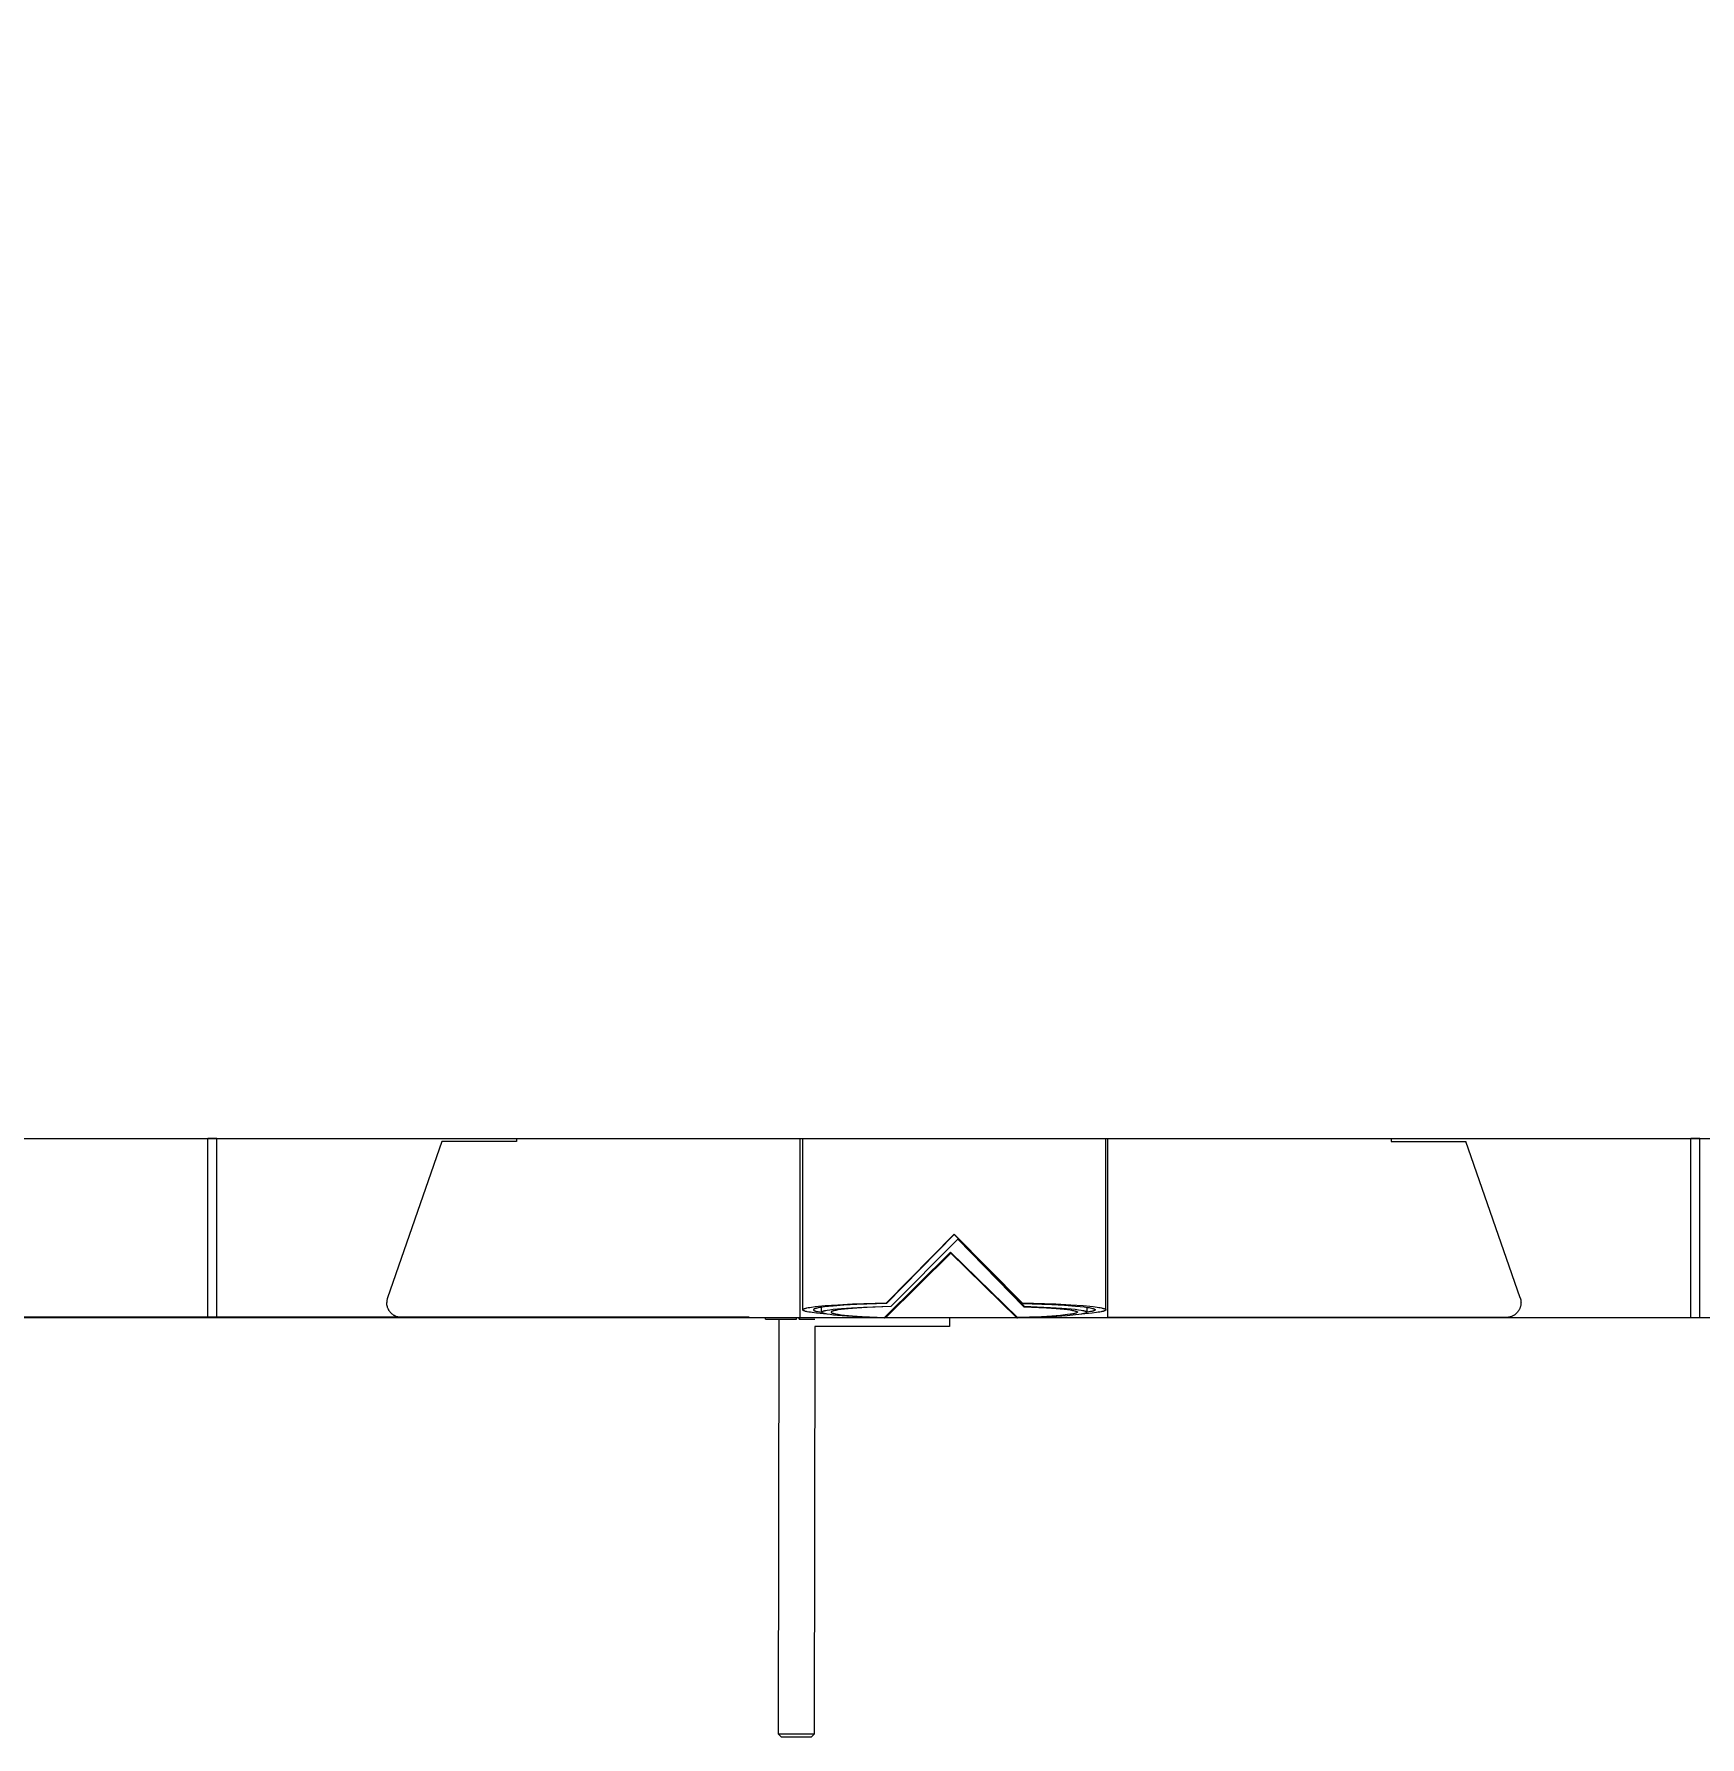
# Model space of a CAD drawing. Header units: millimetres. Extents: x 492 to 7139, y 278 to 5201.
# Drawn here: x 1264 to 1822, y 2225 to 2796 of the extents above; entities that cross this region are included whole.
import ezdxf

# ---------------------------------------------------------------- set-up
doc = ezdxf.new("R2010")
doc.units = ezdxf.units.MM
doc.layers.add('ZANO_R', color=7, linetype='Continuous', lineweight=0)
doc.layers.add('ZANO_W', color=1, linetype='Continuous', lineweight=0)
doc.styles.get("Standard").update_dxf_attribs({"font": 'arial.ttf'})
doc.dimstyles.new('pl i ang', dxfattribs={"dimtxt": 50, "dimasz": 50, "dimexe": 1.25, "dimexo": 0.625, "dimgap": 10, "dimtad": 1, "dimtoh": 1, "dimtxsty": 'Standard', "dimcen": 2.5, "dimclrd": 1, "dimclre": 1, "dimclrt": 1, "dimadec": 0, "dimazin": 0, "dimtfac": 1, "dimtmove": 0, "dimatfit": 3, "dimfxl": 1, "dimarcsym": 1})

# ---------------------------------------------------------------- blocks, each defined once
blk = doc.blocks.new('*D387')
at = {"layer": 'ZANO_W', "color": 1, "lineweight": -2}
for p, q in [((1567.73, 3599.4), (640.14, 3599.4)), ((650.14, 3559.4), (650.14, 2405.63)), ((1503.86, 2365.63), (640.14, 2365.63))]:
    blk.add_line(p, q, dxfattribs=at)
at = {"layer": 'ZANO_W', "color": 1}
for points in [[(656.81, 3559.4), (643.47, 3559.4), (650.14, 3599.4)], [(643.47, 2405.63), (656.81, 2405.63), (650.14, 2365.63)]]:
    blk.add_solid(points, dxfattribs=at)
at = {"layer": 'ZANO_W', "color": 1, "insert": (619.7, 2982.52), "char_height": 40, "attachment_point": 5, "rotation": 90}
blk.add_mtext('1234', dxfattribs=at)
blk = doc.blocks.new('*D388')
at = {"layer": 'ZANO_W', "color": 1, "lineweight": -2}
for p, q in [((1498.7, 5032.17), (538.56, 5032.17)), ((548.56, 4992.17), (548.56, 2405.63)), ((1493.86, 2365.63), (538.56, 2365.63))]:
    blk.add_line(p, q, dxfattribs=at)
at = {"layer": 'ZANO_W', "color": 1}
for points in [[(555.23, 4992.17), (541.9, 4992.17), (548.56, 5032.17)], [(541.9, 2405.63), (555.23, 2405.63), (548.56, 2365.63)]]:
    blk.add_solid(points, dxfattribs=at)
at = {"layer": 'ZANO_W', "color": 1, "insert": (518.14, 3698.9), "char_height": 40, "attachment_point": 5, "rotation": 90}
blk.add_mtext('2667', dxfattribs=at)

msp = doc.modelspace()

# ---------------------------------------------------------------- linework, layer by layer
at = {"layer": 'ZANO_R'}
for p, q in [((932.45, 2425.65), (1572.44, 2425.65)), ((1322.44, 2425.63), (1322.44, 2425.65)), ((1325.44, 2425.63), (1322.44, 2425.63)), ((1322.44, 2365.63), (1322.44, 2425.63)), ((1325.44, 2425.63), (1325.44, 2425.65)), ((1325.44, 2365.63), (1325.44, 2425.63)), ((1425.89, 2425.65), (1425.89, 2424.64)), ((1520.91, 2365.63), (1520.91, 2425.65)), ((1521.77, 2368.25), (1521.77, 2425.65)), ((1572.44, 2425.65), (2212.44, 2425.65)), ((1623.37, 2368.25), (1623.37, 2425.65)), ((1623.98, 2365.63), (1623.98, 2425.65)), ((1719, 2425.65), (1719, 2424.64)), ((1819.44, 2425.63), (1819.44, 2425.65)), ((1822.44, 2425.63), (1819.44, 2425.63)), ((1819.44, 2365.63), (1819.44, 2425.63)), ((1822.44, 2425.65), (1822.44, 2425.63)), ((1822.44, 2365.63), (1822.44, 2425.63)), ((1400.89, 2424.64), (1382.69, 2372.28)), ((1425.89, 2424.64), (1400.89, 2424.64)), ((1719, 2424.64), (1744, 2424.64)), ((1762.2, 2372.28), (1744, 2424.64)), ((1549.83, 2370.6), (1572.57, 2393.59)), ((1572.57, 2393.4), (1549.83, 2370.39)), ((1551.33, 2369.29), (1573.81, 2391.87)), ((1551.44, 2369.49), (1573.91, 2392.03)), ((1572.57, 2393.59), (1595.31, 2370.6)), ((1572.57, 2393.4), (1572.57, 2393.59)), ((1572.57, 2393.4), (1595.31, 2370.39)), ((1573.91, 2392.03), (1573.81, 2391.87)), ((1573.81, 2391.87), (1595.9, 2369.22)), ((1573.91, 2392.03), (1596.01, 2369.42)), ((1571.24, 2387.38), (1549.13, 2365.47)), ((1571.33, 2387.55), (1549.24, 2365.66)), ((1549.83, 2366.06), (1571.36, 2387.26)), ((1571.46, 2387.16), (1549.83, 2365.85)), ((1571.24, 2387.38), (1571.33, 2387.55)), ((1593.7, 2365.4), (1571.24, 2387.38)), ((1593.81, 2365.59), (1571.33, 2387.55)), ((1382.42, 2370.97), (1382.41, 2370.8)), ((1382.41, 2370.8), (1382.41, 2370.63)), ((1382.41, 2370.46), (1382.41, 2370.63)), ((1382.42, 2370.29), (1382.41, 2370.46)), ((1382.44, 2371.14), (1382.42, 2370.97)), ((1382.44, 2370.12), (1382.42, 2370.29)), ((1382.46, 2371.3), (1382.44, 2371.14)), ((1382.46, 2369.95), (1382.44, 2370.12)), ((1382.48, 2371.47), (1382.46, 2371.3)), ((1382.48, 2369.79), (1382.46, 2369.95)), ((1382.51, 2371.63), (1382.48, 2371.47)), ((1382.52, 2369.62), (1382.48, 2369.79)), ((1382.55, 2371.79), (1382.51, 2371.63)), ((1382.55, 2369.45), (1382.52, 2369.62)), ((1382.59, 2371.96), (1382.55, 2371.79)), ((1382.6, 2369.29), (1382.55, 2369.45)), ((1382.64, 2372.12), (1382.59, 2371.96)), ((1382.65, 2369.12), (1382.6, 2369.29)), ((1382.69, 2372.28), (1382.64, 2372.12)), ((1382.7, 2368.96), (1382.65, 2369.12)), ((1382.76, 2368.8), (1382.7, 2368.96)), ((1382.82, 2368.64), (1382.76, 2368.8)), ((1382.9, 2368.49), (1382.82, 2368.64)), ((1382.97, 2368.33), (1382.9, 2368.49)), ((1383.05, 2368.18), (1382.97, 2368.33)), ((1383.14, 2368.04), (1383.05, 2368.18)), ((1383.23, 2367.89), (1383.14, 2368.04)), ((1383.33, 2367.75), (1383.23, 2367.89)), ((1383.43, 2367.61), (1383.33, 2367.75)), ((1521.77, 2368.25), (1521.78, 2368.26)), ((1521.77, 2368.23), (1521.77, 2368.25)), ((1521.77, 2368.22), (1521.77, 2368.23)), ((1521.77, 2368.21), (1521.77, 2368.22)), ((1521.77, 2368.22), (1521.77, 2368.22)), ((1521.77, 2368.2), (1521.77, 2368.21)), ((1521.77, 2368.21), (1521.77, 2368.21)), ((1521.78, 2368.19), (1521.77, 2368.2)), ((1521.77, 2368.2), (1521.77, 2368.2)), ((1521.78, 2368.28), (1521.79, 2368.29)), ((1521.78, 2368.27), (1521.78, 2368.28)), ((1521.78, 2368.26), (1521.78, 2368.27)), ((1521.78, 2368.18), (1521.78, 2368.19)), ((1521.78, 2368.17), (1521.78, 2368.18)), ((1521.78, 2368.18), (1521.78, 2368.18)), ((1521.79, 2368.16), (1521.78, 2368.17)), ((1521.78, 2368.17), (1521.78, 2368.17)), ((1521.79, 2368.3), (1521.8, 2368.31)), ((1521.79, 2368.29), (1521.79, 2368.3)), ((1521.79, 2368.15), (1521.79, 2368.16)), ((1521.79, 2368.16), (1521.79, 2368.16)), ((1521.79, 2368.14), (1521.79, 2368.15)), ((1521.8, 2368.14), (1521.79, 2368.14)), ((1521.8, 2368.31), (1521.81, 2368.32)), ((1521.8, 2368.13), (1521.8, 2368.14)), ((1521.81, 2368.13), (1521.8, 2368.13)), ((1521.81, 2368.33), (1521.82, 2368.34)), ((1521.81, 2368.32), (1521.81, 2368.33)), ((1521.81, 2368.12), (1521.81, 2368.13)), ((1521.82, 2368.11), (1521.81, 2368.12)), ((1521.81, 2368.12), (1521.81, 2368.12)), ((1521.82, 2368.34), (1521.83, 2368.36)), ((1521.82, 2368.1), (1521.82, 2368.11)), ((1521.83, 2368.1), (1521.82, 2368.1)), ((1521.83, 2368.36), (1521.84, 2368.37)), ((1521.83, 2368.09), (1521.83, 2368.1)), ((1521.84, 2368.09), (1521.83, 2368.09)), ((1521.84, 2368.37), (1521.86, 2368.38)), ((1521.85, 2368.08), (1521.84, 2368.09)), ((1521.85, 2368.07), (1521.85, 2368.08)), ((1521.86, 2368.07), (1521.85, 2368.07)), ((1521.86, 2368.38), (1521.87, 2368.39)), ((1521.86, 2368.06), (1521.86, 2368.07)), ((1521.88, 2368.05), (1521.86, 2368.06)), ((1521.87, 2368.39), (1521.88, 2368.4)), ((1521.88, 2368.4), (1521.9, 2368.41)), ((1521.89, 2368.04), (1521.88, 2368.05)), ((1521.91, 2368.03), (1521.89, 2368.04)), ((1521.9, 2368.41), (1521.91, 2368.42)), ((1521.91, 2368.42), (1521.93, 2368.43)), ((1521.93, 2368.02), (1521.91, 2368.03)), ((1521.93, 2368.43), (1521.95, 2368.44)), ((1521.94, 2368.01), (1521.93, 2368.02)), ((1521.96, 2367.99), (1521.94, 2368.01)), ((1521.95, 2368.44), (1521.96, 2368.46)), ((1521.96, 2368.46), (1521.98, 2368.47)), ((1521.98, 2367.98), (1521.96, 2367.99)), ((1521.98, 2368.47), (1522, 2368.48)), ((1522, 2367.97), (1521.98, 2367.98)), ((1522, 2368.48), (1522.02, 2368.49)), ((1522.02, 2367.96), (1522, 2367.97)), ((1522.02, 2368.49), (1522.07, 2368.51)), ((1522.05, 2367.95), (1522.02, 2367.96)), ((1522.1, 2367.92), (1522.05, 2367.95)), ((1522.07, 2368.51), (1522.12, 2368.53)), ((1522.15, 2367.9), (1522.1, 2367.92)), ((1522.12, 2368.53), (1522.17, 2368.56)), ((1522.2, 2367.88), (1522.15, 2367.9)), ((1522.17, 2368.56), (1522.22, 2368.58)), ((1522.27, 2367.85), (1522.2, 2367.88)), ((1522.22, 2368.58), (1522.28, 2368.6)), ((1522.33, 2367.83), (1522.27, 2367.85)), ((1522.28, 2368.6), (1522.35, 2368.62)), ((1522.4, 2367.81), (1522.33, 2367.83)), ((1522.35, 2368.62), (1522.48, 2368.67)), ((1522.55, 2367.76), (1522.4, 2367.81)), ((1522.48, 2368.67), (1522.64, 2368.71)), ((1522.71, 2367.71), (1522.55, 2367.76)), ((1522.64, 2368.71), (1522.8, 2368.76)), ((1522.9, 2367.67), (1522.71, 2367.71)), ((1522.8, 2368.76), (1522.99, 2368.8)), ((1522.99, 2368.8), (1523.19, 2368.85)), ((1523.19, 2368.85), (1523.63, 2368.94)), ((1523.63, 2368.94), (1524.13, 2369.03)), ((1524.13, 2369.03), (1524.7, 2369.11)), ((1524.7, 2369.11), (1526.01, 2369.29)), ((1525.38, 2368.26), (1525.37, 2368.25)), ((1525.37, 2368.25), (1525.37, 2368.24)), ((1525.37, 2368.24), (1525.37, 2368.23)), ((1525.37, 2368.23), (1525.37, 2368.22)), ((1525.37, 2368.22), (1525.37, 2368.22)), ((1525.37, 2368.22), (1525.37, 2368.22)), ((1525.37, 2368.22), (1525.37, 2368.21)), ((1525.37, 2368.21), (1525.37, 2368.21)), ((1525.37, 2368.21), (1525.37, 2368.21)), ((1525.37, 2368.21), (1525.37, 2368.2)), ((1525.37, 2368.2), (1525.37, 2368.2)), ((1525.37, 2368.2), (1525.37, 2368.2)), ((1525.37, 2368.2), (1525.37, 2368.2)), ((1525.37, 2368.2), (1525.38, 2368.19)), ((1525.39, 2368.29), (1525.38, 2368.28)), ((1525.38, 2368.28), (1525.38, 2368.27)), ((1525.38, 2368.27), (1525.38, 2368.26)), ((1525.38, 2368.19), (1525.38, 2368.19)), ((1525.38, 2368.19), (1525.38, 2368.19)), ((1525.38, 2368.19), (1525.38, 2368.18)), ((1525.38, 2368.18), (1525.38, 2368.18)), ((1525.38, 2368.18), (1525.38, 2368.18)), ((1525.38, 2368.18), (1525.38, 2368.17)), ((1525.38, 2368.17), (1525.38, 2368.17)), ((1525.38, 2368.17), (1525.38, 2368.17)), ((1525.38, 2368.17), (1525.39, 2368.16)), ((1525.4, 2368.3), (1525.39, 2368.29)), ((1525.39, 2368.16), (1525.39, 2368.16)), ((1525.39, 2368.16), (1525.39, 2368.16)), ((1525.39, 2368.16), (1525.39, 2368.15)), ((1525.39, 2368.15), (1525.39, 2368.15)), ((1525.39, 2368.15), (1525.39, 2368.15)), ((1525.39, 2368.15), (1525.4, 2368.14)), ((1525.41, 2368.32), (1525.4, 2368.31)), ((1525.4, 2368.31), (1525.4, 2368.3)), ((1525.4, 2368.14), (1525.4, 2368.14)), ((1525.4, 2368.14), (1525.4, 2368.13)), ((1525.4, 2368.13), (1525.41, 2368.13)), ((1525.42, 2368.33), (1525.41, 2368.32)), ((1525.41, 2368.13), (1525.41, 2368.12)), ((1525.41, 2368.12), (1525.42, 2368.11)), ((1525.43, 2368.34), (1525.42, 2368.33)), ((1525.42, 2368.11), (1525.42, 2368.11)), ((1525.42, 2368.11), (1525.43, 2368.1)), ((1525.44, 2368.35), (1525.43, 2368.34)), ((1525.43, 2368.1), (1525.44, 2368.1)), ((1525.45, 2368.36), (1525.44, 2368.35)), ((1525.44, 2368.1), (1525.44, 2368.09)), ((1525.44, 2368.09), (1525.45, 2368.08)), ((1525.46, 2368.37), (1525.45, 2368.36)), ((1525.45, 2368.08), (1525.46, 2368.08)), ((1525.47, 2368.38), (1525.46, 2368.37)), ((1525.46, 2368.08), (1525.46, 2368.07)), ((1525.46, 2368.07), (1525.47, 2368.06)), ((1525.48, 2368.39), (1525.47, 2368.38)), ((1525.47, 2368.06), (1525.48, 2368.06)), ((1525.49, 2368.4), (1525.48, 2368.39)), ((1525.48, 2368.06), (1525.49, 2368.05)), ((1525.51, 2368.41), (1525.49, 2368.4)), ((1525.49, 2368.05), (1525.5, 2368.04)), ((1525.5, 2368.04), (1525.52, 2368.03)), ((1525.52, 2368.42), (1525.51, 2368.41)), ((1525.54, 2368.43), (1525.52, 2368.42)), ((1525.52, 2368.03), (1525.54, 2368.02)), ((1525.56, 2368.44), (1525.54, 2368.43)), ((1525.54, 2368.02), (1525.56, 2368)), ((1525.57, 2368.45), (1525.56, 2368.44)), ((1525.56, 2368), (1525.58, 2367.99)), ((1525.59, 2368.46), (1525.57, 2368.45)), ((1525.58, 2367.99), (1525.61, 2367.98)), ((1525.63, 2368.48), (1525.59, 2368.46)), ((1525.61, 2367.98), (1525.63, 2367.97)), ((1525.67, 2368.5), (1525.63, 2368.48)), ((1525.63, 2367.97), (1525.66, 2367.95)), ((1525.66, 2367.95), (1525.69, 2367.94)), ((1525.72, 2368.52), (1525.67, 2368.5)), ((1525.69, 2367.94), (1525.75, 2367.91)), ((1525.77, 2368.54), (1525.72, 2368.52)), ((1525.75, 2367.91), (1525.81, 2367.89)), ((1525.82, 2368.56), (1525.77, 2368.54)), ((1525.81, 2367.89), (1525.89, 2367.86)), ((1525.87, 2368.58), (1525.82, 2368.56)), ((1525.99, 2368.62), (1525.87, 2368.58)), ((1525.89, 2367.86), (1525.96, 2367.83)), ((1525.96, 2367.83), (1526.05, 2367.81)), ((1526.12, 2368.66), (1525.99, 2368.62)), ((1526.01, 2369.29), (1529.35, 2369.62)), ((1526.05, 2367.81), (1526.23, 2367.76)), ((1526.27, 2368.7), (1526.12, 2368.66)), ((1526.23, 2367.76), (1526.43, 2367.7)), ((1526.43, 2368.74), (1526.27, 2368.7)), ((1526.6, 2368.78), (1526.43, 2368.74)), ((1526.43, 2367.7), (1526.66, 2367.65)), ((1526.98, 2368.86), (1526.6, 2368.78)), ((1527.42, 2368.94), (1526.98, 2368.86)), ((1527.91, 2369.02), (1527.42, 2368.94)), ((1529.05, 2369.18), (1527.91, 2369.02)), ((1528.12, 2367.44), (1528.12, 2369.05)), ((1528.35, 2367.68), (1528.38, 2367.7)), ((1528.38, 2367.7), (1528.42, 2367.72)), ((1528.42, 2367.72), (1528.47, 2367.73)), ((1528.47, 2367.73), (1528.51, 2367.75)), ((1528.51, 2367.75), (1528.56, 2367.77)), ((1528.56, 2367.77), (1528.67, 2367.81)), ((1528.67, 2367.81), (1528.78, 2367.84)), ((1528.78, 2367.84), (1528.91, 2367.88)), ((1528.91, 2367.88), (1529.05, 2367.92)), ((1530.4, 2369.33), (1529.05, 2369.18)), ((1529.05, 2367.92), (1529.21, 2367.96)), ((1529.21, 2367.96), (1529.55, 2368.03)), ((1529.35, 2369.62), (1533.56, 2369.93)), ((1529.55, 2368.03), (1529.94, 2368.1)), ((1529.94, 2368.1), (1530.86, 2368.25)), ((1531.94, 2369.48), (1530.4, 2369.33)), ((1530.86, 2368.25), (1531.97, 2368.39)), ((1531.62, 2367.7), (1531.59, 2367.69)), ((1531.66, 2367.72), (1531.62, 2367.7)), ((1531.7, 2367.74), (1531.66, 2367.72)), ((1531.79, 2367.77), (1531.7, 2367.74)), ((1531.9, 2367.8), (1531.79, 2367.77)), ((1532.01, 2367.84), (1531.9, 2367.8)), ((1535.59, 2369.76), (1531.94, 2369.48)), ((1531.97, 2368.39), (1534.74, 2368.67)), ((1532.13, 2367.87), (1532.01, 2367.84)), ((1532.26, 2367.9), (1532.13, 2367.87)), ((1532.55, 2367.97), (1532.26, 2367.9)), ((1532.88, 2368.03), (1532.55, 2367.97)), ((1533.26, 2368.1), (1532.88, 2368.03)), ((1533.67, 2368.16), (1533.26, 2368.1)), ((1533.56, 2369.93), (1538.49, 2370.2)), ((1534.62, 2368.29), (1533.67, 2368.16)), ((1536.98, 2368.54), (1534.62, 2368.29)), ((1534.74, 2368.67), (1538.18, 2368.92)), ((1539.89, 2370.01), (1535.59, 2369.76)), ((1539.92, 2368.76), (1536.98, 2368.54)), ((1538.18, 2368.92), (1542.2, 2369.14)), ((1538.49, 2370.2), (1549.83, 2370.6)), ((1549.83, 2370.39), (1539.89, 2370.01)), ((1543.36, 2368.97), (1539.92, 2368.76)), ((1542.2, 2369.14), (1551.44, 2369.49)), ((1551.33, 2369.29), (1543.36, 2368.97)), ((1549.83, 2370.6), (1549.83, 2370.39)), ((1551.44, 2369.49), (1551.33, 2369.29)), ((1595.31, 2370.6), (1606.65, 2370.2)), ((1595.31, 2370.39), (1595.31, 2370.6)), ((1595.31, 2370.39), (1605.26, 2370.01)), ((1595.9, 2369.22), (1596.01, 2369.42)), ((1595.9, 2369.22), (1603.48, 2368.87)), ((1596.01, 2369.42), (1604.83, 2369.04)), ((1603.48, 2368.87), (1606.68, 2368.66)), ((1604.83, 2369.04), (1608.59, 2368.81)), ((1605.26, 2370.01), (1609.55, 2369.76)), ((1606.65, 2370.2), (1611.59, 2369.93)), ((1606.68, 2368.66), (1609.35, 2368.42)), ((1608.59, 2368.81), (1611.74, 2368.54)), ((1609.35, 2368.42), (1610.47, 2368.3)), ((1609.55, 2369.76), (1613.2, 2369.48)), ((1610.47, 2368.3), (1611.43, 2368.17)), ((1611.43, 2368.17), (1611.85, 2368.1)), ((1611.59, 2369.93), (1615.79, 2369.62)), ((1611.74, 2368.54), (1613.05, 2368.41)), ((1611.85, 2368.1), (1612.23, 2368.04)), ((1612.23, 2368.04), (1612.57, 2367.97)), ((1612.57, 2367.97), (1612.86, 2367.91)), ((1612.86, 2367.91), (1613, 2367.87)), ((1613, 2367.87), (1613.12, 2367.84)), ((1613.05, 2368.41), (1614.19, 2368.26)), ((1613.12, 2367.84), (1613.23, 2367.81)), ((1613.2, 2369.48), (1614.75, 2369.33)), ((1613.23, 2367.81), (1613.34, 2367.77)), ((1613.34, 2367.77), (1613.43, 2367.74)), ((1613.43, 2367.74), (1613.47, 2367.72)), ((1613.47, 2367.72), (1613.51, 2367.71)), ((1613.51, 2367.71), (1613.55, 2367.69)), ((1613.55, 2367.69), (1613.59, 2367.67)), ((1614.19, 2368.26), (1615.13, 2368.12)), ((1614.75, 2369.33), (1616.09, 2369.18)), ((1615.13, 2368.12), (1615.53, 2368.04)), ((1615.53, 2368.04), (1615.88, 2367.97)), ((1615.79, 2369.62), (1619.13, 2369.29)), ((1615.88, 2367.97), (1616.04, 2367.93)), ((1616.04, 2367.93), (1616.19, 2367.89)), ((1616.09, 2369.18), (1617.23, 2369.02)), ((1616.19, 2367.89), (1616.32, 2367.86)), ((1616.32, 2367.86), (1616.44, 2367.82)), ((1616.44, 2367.82), (1616.55, 2367.78)), ((1616.55, 2367.78), (1616.6, 2367.76)), ((1616.6, 2367.76), (1616.65, 2367.74)), ((1616.65, 2367.74), (1616.7, 2367.72)), ((1616.7, 2367.72), (1616.74, 2367.71)), ((1616.74, 2367.71), (1616.78, 2367.69)), ((1617.02, 2369.05), (1617.02, 2367.45)), ((1617.23, 2369.02), (1617.72, 2368.94)), ((1617.72, 2368.94), (1618.16, 2368.86)), ((1618.16, 2368.86), (1618.54, 2368.78)), ((1618.71, 2367.7), (1618.48, 2367.65)), ((1618.54, 2368.78), (1618.71, 2368.74)), ((1618.71, 2368.74), (1618.87, 2368.7)), ((1618.92, 2367.76), (1618.71, 2367.7)), ((1618.87, 2368.7), (1619.02, 2368.66)), ((1619.1, 2367.81), (1618.92, 2367.76)), ((1619.02, 2368.66), (1619.15, 2368.62)), ((1619.18, 2367.83), (1619.1, 2367.81)), ((1619.13, 2369.29), (1620.44, 2369.11)), ((1619.15, 2368.62), (1619.27, 2368.58)), ((1619.26, 2367.86), (1619.18, 2367.83)), ((1619.33, 2367.89), (1619.26, 2367.86)), ((1619.27, 2368.58), (1619.33, 2368.56)), ((1619.33, 2368.56), (1619.38, 2368.54)), ((1619.4, 2367.91), (1619.33, 2367.89)), ((1619.38, 2368.54), (1619.43, 2368.52)), ((1619.46, 2367.94), (1619.4, 2367.91)), ((1619.43, 2368.52), (1619.47, 2368.5)), ((1619.48, 2367.95), (1619.46, 2367.94)), ((1619.47, 2368.5), (1619.51, 2368.48)), ((1619.51, 2367.97), (1619.48, 2367.95)), ((1619.51, 2368.48), (1619.55, 2368.46)), ((1619.54, 2367.98), (1619.51, 2367.97)), ((1619.56, 2367.99), (1619.54, 2367.98)), ((1619.55, 2368.46), (1619.57, 2368.45)), ((1619.58, 2368), (1619.56, 2367.99)), ((1619.57, 2368.45), (1619.59, 2368.44)), ((1619.61, 2368.02), (1619.58, 2368)), ((1619.59, 2368.44), (1619.6, 2368.43)), ((1619.6, 2368.43), (1619.62, 2368.42)), ((1619.63, 2368.03), (1619.61, 2368.02)), ((1619.62, 2368.42), (1619.63, 2368.41)), ((1619.63, 2368.41), (1619.65, 2368.4)), ((1619.64, 2368.04), (1619.63, 2368.03)), ((1619.65, 2368.05), (1619.64, 2368.04)), ((1619.65, 2368.4), (1619.66, 2368.39)), ((1619.66, 2368.06), (1619.65, 2368.05)), ((1619.66, 2368.39), (1619.67, 2368.38)), ((1619.67, 2368.06), (1619.66, 2368.06)), ((1619.67, 2368.38), (1619.69, 2368.37)), ((1619.68, 2368.07), (1619.67, 2368.06)), ((1619.69, 2368.08), (1619.68, 2368.07)), ((1619.69, 2368.37), (1619.7, 2368.36)), ((1619.7, 2368.09), (1619.69, 2368.08)), ((1619.69, 2368.08), (1619.69, 2368.08)), ((1619.7, 2368.36), (1619.71, 2368.35)), ((1619.71, 2368.1), (1619.7, 2368.09)), ((1619.71, 2368.35), (1619.72, 2368.34)), ((1619.72, 2368.11), (1619.71, 2368.1)), ((1619.71, 2368.1), (1619.71, 2368.1)), ((1619.72, 2368.34), (1619.73, 2368.33)), ((1619.73, 2368.11), (1619.72, 2368.11)), ((1619.73, 2368.33), (1619.73, 2368.32)), ((1619.73, 2368.32), (1619.74, 2368.31)), ((1619.74, 2368.13), (1619.73, 2368.12)), ((1619.73, 2368.12), (1619.73, 2368.11)), ((1619.74, 2368.31), (1619.75, 2368.3)), ((1619.75, 2368.14), (1619.74, 2368.14)), ((1619.74, 2368.14), (1619.74, 2368.13)), ((1619.74, 2368.13), (1619.74, 2368.13)), ((1619.75, 2368.3), (1619.75, 2368.29)), ((1619.75, 2368.29), (1619.76, 2368.28)), ((1619.76, 2368.16), (1619.75, 2368.16)), ((1619.75, 2368.16), (1619.75, 2368.15)), ((1619.75, 2368.15), (1619.75, 2368.15)), ((1619.75, 2368.15), (1619.75, 2368.15)), ((1619.75, 2368.15), (1619.75, 2368.14)), ((1619.76, 2368.28), (1619.76, 2368.27)), ((1619.76, 2368.27), (1619.77, 2368.26)), ((1619.77, 2368.19), (1619.76, 2368.18)), ((1619.76, 2368.18), (1619.76, 2368.18)), ((1619.76, 2368.18), (1619.76, 2368.18)), ((1619.76, 2368.18), (1619.76, 2368.17)), ((1619.76, 2368.17), (1619.76, 2368.17)), ((1619.76, 2368.17), (1619.76, 2368.17)), ((1619.76, 2368.17), (1619.76, 2368.16)), ((1619.76, 2368.16), (1619.76, 2368.16)), ((1619.77, 2368.26), (1619.77, 2368.25)), ((1619.77, 2368.25), (1619.77, 2368.24)), ((1619.77, 2368.24), (1619.77, 2368.23)), ((1619.77, 2368.23), (1619.77, 2368.22)), ((1619.77, 2368.22), (1619.77, 2368.22)), ((1619.77, 2368.22), (1619.77, 2368.22)), ((1619.77, 2368.22), (1619.77, 2368.21)), ((1619.77, 2368.21), (1619.77, 2368.21)), ((1619.77, 2368.21), (1619.77, 2368.21)), ((1619.77, 2368.21), (1619.77, 2368.2)), ((1619.77, 2368.2), (1619.77, 2368.2)), ((1619.77, 2368.2), (1619.77, 2368.2)), ((1619.77, 2368.2), (1619.77, 2368.2)), ((1619.77, 2368.2), (1619.77, 2368.19)), ((1619.77, 2368.19), (1619.77, 2368.19)), ((1619.77, 2368.19), (1619.77, 2368.19)), ((1620.44, 2369.11), (1621.01, 2369.03)), ((1621.01, 2369.03), (1621.51, 2368.94)), ((1621.51, 2368.94), (1621.96, 2368.85)), ((1621.96, 2368.85), (1622.15, 2368.8)), ((1622.15, 2368.8), (1622.34, 2368.76)), ((1622.43, 2367.71), (1622.24, 2367.67)), ((1622.34, 2368.76), (1622.51, 2368.71)), ((1622.59, 2367.76), (1622.43, 2367.71)), ((1622.51, 2368.71), (1622.66, 2368.67)), ((1622.74, 2367.81), (1622.59, 2367.76)), ((1622.66, 2368.67), (1622.8, 2368.62)), ((1622.81, 2367.83), (1622.74, 2367.81)), ((1622.8, 2368.62), (1622.86, 2368.6)), ((1622.88, 2367.85), (1622.81, 2367.83)), ((1622.86, 2368.6), (1622.92, 2368.58)), ((1622.94, 2367.88), (1622.88, 2367.85)), ((1622.92, 2368.58), (1622.97, 2368.56)), ((1622.99, 2367.9), (1622.94, 2367.88)), ((1622.97, 2368.56), (1623.03, 2368.53)), ((1623.05, 2367.92), (1622.99, 2367.9)), ((1623.03, 2368.53), (1623.07, 2368.51)), ((1623.1, 2367.95), (1623.05, 2367.92)), ((1623.07, 2368.51), (1623.12, 2368.49)), ((1623.12, 2367.96), (1623.1, 2367.95)), ((1623.12, 2368.49), (1623.14, 2368.48)), ((1623.14, 2367.97), (1623.12, 2367.96)), ((1623.14, 2368.48), (1623.16, 2368.47)), ((1623.16, 2367.98), (1623.14, 2367.97)), ((1623.16, 2368.47), (1623.18, 2368.46)), ((1623.18, 2367.99), (1623.16, 2367.98)), ((1623.18, 2368.46), (1623.2, 2368.44)), ((1623.2, 2368.01), (1623.18, 2367.99)), ((1623.2, 2368.44), (1623.21, 2368.43)), ((1623.22, 2368.02), (1623.2, 2368.01)), ((1623.21, 2368.43), (1623.23, 2368.42)), ((1623.23, 2368.03), (1623.22, 2368.02)), ((1623.23, 2368.42), (1623.25, 2368.41)), ((1623.25, 2368.04), (1623.23, 2368.03)), ((1623.25, 2368.41), (1623.26, 2368.4)), ((1623.26, 2368.05), (1623.25, 2368.04)), ((1623.26, 2368.4), (1623.27, 2368.39)), ((1623.28, 2368.06), (1623.26, 2368.05)), ((1623.27, 2368.39), (1623.29, 2368.38)), ((1623.29, 2368.07), (1623.28, 2368.06)), ((1623.29, 2368.38), (1623.3, 2368.37)), ((1623.3, 2368.08), (1623.29, 2368.07)), ((1623.29, 2368.07), (1623.29, 2368.07)), ((1623.3, 2368.37), (1623.31, 2368.36)), ((1623.31, 2368.09), (1623.3, 2368.09)), ((1623.3, 2368.09), (1623.3, 2368.08)), ((1623.31, 2368.36), (1623.32, 2368.34)), ((1623.32, 2368.1), (1623.31, 2368.1)), ((1623.31, 2368.1), (1623.31, 2368.09)), ((1623.32, 2368.34), (1623.33, 2368.33)), ((1623.33, 2368.12), (1623.32, 2368.11)), ((1623.32, 2368.11), (1623.32, 2368.1)), ((1623.33, 2368.33), (1623.34, 2368.32)), ((1623.34, 2368.13), (1623.33, 2368.12)), ((1623.33, 2368.12), (1623.33, 2368.12)), ((1623.34, 2368.32), (1623.34, 2368.31)), ((1623.34, 2368.31), (1623.35, 2368.3)), ((1623.35, 2368.14), (1623.34, 2368.14)), ((1623.34, 2368.14), (1623.34, 2368.13)), ((1623.34, 2368.13), (1623.34, 2368.13)), ((1623.35, 2368.3), (1623.36, 2368.29)), ((1623.36, 2368.16), (1623.35, 2368.16)), ((1623.35, 2368.16), (1623.35, 2368.15)), ((1623.35, 2368.15), (1623.35, 2368.14)), ((1623.36, 2368.29), (1623.36, 2368.28)), ((1623.36, 2368.28), (1623.36, 2368.27)), ((1623.36, 2368.27), (1623.37, 2368.26)), ((1623.37, 2368.18), (1623.36, 2368.18)), ((1623.36, 2368.18), (1623.36, 2368.17)), ((1623.36, 2368.17), (1623.36, 2368.17)), ((1623.36, 2368.17), (1623.36, 2368.16)), ((1623.37, 2368.26), (1623.37, 2368.25)), ((1623.37, 2368.25), (1623.37, 2368.23)), ((1623.37, 2368.23), (1623.37, 2368.22)), ((1623.37, 2368.22), (1623.37, 2368.22)), ((1623.37, 2368.22), (1623.37, 2368.21)), ((1623.37, 2368.21), (1623.37, 2368.21)), ((1623.37, 2368.21), (1623.37, 2368.2)), ((1623.37, 2368.2), (1623.37, 2368.2)), ((1623.37, 2368.2), (1623.37, 2368.19)), ((1623.37, 2368.19), (1623.37, 2368.18)), ((1761.56, 2367.75), (1761.46, 2367.61)), ((1761.66, 2367.89), (1761.56, 2367.75)), ((1761.75, 2368.04), (1761.66, 2367.89)), ((1761.84, 2368.18), (1761.75, 2368.04)), ((1761.92, 2368.33), (1761.84, 2368.18)), ((1761.99, 2368.49), (1761.92, 2368.33)), ((1762.06, 2368.64), (1761.99, 2368.49)), ((1762.13, 2368.8), (1762.06, 2368.64)), ((1762.19, 2368.96), (1762.13, 2368.8)), ((1762.24, 2369.12), (1762.19, 2368.96)), ((1762.2, 2372.28), (1762.25, 2372.12)), ((1762.29, 2369.29), (1762.24, 2369.12)), ((1762.25, 2372.12), (1762.3, 2371.96)), ((1762.34, 2369.45), (1762.29, 2369.29)), ((1762.3, 2371.96), (1762.34, 2371.79)), ((1762.34, 2371.79), (1762.38, 2371.63)), ((1762.37, 2369.62), (1762.34, 2369.45)), ((1762.4, 2369.79), (1762.37, 2369.62)), ((1762.38, 2371.63), (1762.41, 2371.47)), ((1762.43, 2369.95), (1762.4, 2369.79)), ((1762.41, 2371.47), (1762.43, 2371.3)), ((1762.43, 2371.3), (1762.45, 2371.14)), ((1762.45, 2370.12), (1762.43, 2369.95)), ((1762.45, 2371.14), (1762.47, 2370.97)), ((1762.47, 2370.29), (1762.45, 2370.12)), ((1762.47, 2370.97), (1762.47, 2370.8)), ((1762.47, 2370.8), (1762.48, 2370.63)), ((1762.48, 2370.63), (1762.47, 2370.46)), ((1762.47, 2370.46), (1762.47, 2370.29)), ((1170.94, 2365.63), (1322.44, 2365.63)), ((1322.44, 2365.63), (1325.44, 2365.63)), ((1325.44, 2365.63), (1387.41, 2365.63)), ((1383.53, 2367.48), (1383.43, 2367.61)), ((1383.64, 2367.35), (1383.53, 2367.48)), ((1383.76, 2367.22), (1383.64, 2367.35)), ((1383.88, 2367.1), (1383.76, 2367.22)), ((1384, 2366.98), (1383.88, 2367.1)), ((1384.12, 2366.87), (1384, 2366.98)), ((1384.26, 2366.76), (1384.12, 2366.87)), ((1384.39, 2366.65), (1384.26, 2366.76)), ((1384.53, 2366.55), (1384.39, 2366.65)), ((1384.67, 2366.45), (1384.53, 2366.55)), ((1384.81, 2366.36), (1384.67, 2366.45)), ((1384.96, 2366.28), (1384.81, 2366.36)), ((1385.11, 2366.2), (1384.96, 2366.28)), ((1385.26, 2366.12), (1385.11, 2366.2)), ((1385.42, 2366.05), (1385.26, 2366.12)), ((1385.58, 2365.98), (1385.42, 2366.05)), ((1385.74, 2365.92), (1385.58, 2365.98)), ((1385.9, 2365.87), (1385.74, 2365.92)), ((1386.06, 2365.82), (1385.9, 2365.87)), ((1386.23, 2365.78), (1386.06, 2365.82)), ((1386.39, 2365.74), (1386.23, 2365.78)), ((1386.56, 2365.71), (1386.39, 2365.74)), ((1386.73, 2365.68), (1386.56, 2365.71)), ((1386.9, 2365.66), (1386.73, 2365.68)), ((1387.07, 2365.65), (1386.9, 2365.66)), ((1387.24, 2365.64), (1387.07, 2365.65)), ((1387.41, 2365.63), (1387.24, 2365.64)), ((1387.41, 2365.63), (1520.91, 2365.63)), ((1509.31, 2365.14), (1509.32, 2365.63)), ((1509.32, 2365.14), (1519.66, 2365.13)), ((1513.65, 2226.1), (1513.86, 2365.13)), ((1519.66, 2365.13), (1519.66, 2365.63)), ((1520.6, 2365.12), (1520.58, 2365.63)), ((1520.6, 2365.12), (1520.71, 2365.12)), ((1520.71, 2365.63), (1520.71, 2365.12)), ((1520.71, 2365.12), (1525.86, 2365.12)), ((1520.91, 2365.63), (1544.64, 2365.63)), ((1523.1, 2367.62), (1522.9, 2367.67)), ((1523.31, 2367.57), (1523.1, 2367.62)), ((1523.8, 2367.48), (1523.31, 2367.57)), ((1524.35, 2367.39), (1523.8, 2367.48)), ((1524.96, 2367.3), (1524.35, 2367.39)), ((1526.39, 2367.12), (1524.96, 2367.3)), ((1525.86, 2362.65), (1525.65, 2226.08)), ((1540.94, 2362.65), (1525.86, 2362.65)), ((1530.02, 2366.77), (1526.39, 2367.12)), ((1526.66, 2367.65), (1526.91, 2367.6)), ((1526.91, 2367.6), (1527.48, 2367.49)), ((1527.48, 2367.49), (1528.13, 2367.39)), ((1528.12, 2367.47), (1528.13, 2367.48)), ((1528.12, 2367.46), (1528.12, 2367.47)), ((1528.12, 2367.45), (1528.12, 2367.46)), ((1528.12, 2367.44), (1528.12, 2367.45)), ((1528.12, 2367.43), (1528.12, 2367.44)), ((1528.12, 2367.42), (1528.12, 2367.43)), ((1528.13, 2367.41), (1528.12, 2367.42)), ((1528.13, 2367.5), (1528.14, 2367.51)), ((1528.13, 2367.49), (1528.13, 2367.5)), ((1528.13, 2367.48), (1528.13, 2367.49)), ((1528.13, 2367.4), (1528.13, 2367.41)), ((1528.14, 2367.39), (1528.13, 2367.4)), ((1528.13, 2367.4), (1528.13, 2367.4)), ((1528.14, 2367.51), (1528.15, 2367.52)), ((1528.14, 2367.51), (1528.14, 2367.51)), ((1528.14, 2367.38), (1528.14, 2367.39)), ((1528.15, 2367.37), (1528.14, 2367.38)), ((1528.15, 2367.53), (1528.16, 2367.54)), ((1528.15, 2367.52), (1528.15, 2367.53)), ((1528.15, 2367.36), (1528.15, 2367.37)), ((1528.16, 2367.35), (1528.15, 2367.36)), ((1528.16, 2367.54), (1528.17, 2367.55)), ((1528.17, 2367.34), (1528.16, 2367.35)), ((1528.17, 2367.55), (1528.18, 2367.56)), ((1528.17, 2367.33), (1528.17, 2367.34)), ((1528.18, 2367.32), (1528.17, 2367.33)), ((1528.18, 2367.57), (1528.19, 2367.58)), ((1528.18, 2367.56), (1528.18, 2367.57)), ((1528.19, 2367.31), (1528.18, 2367.32)), ((1528.19, 2367.58), (1528.21, 2367.59)), ((1528.2, 2367.3), (1528.19, 2367.31)), ((1528.21, 2367.29), (1528.2, 2367.3)), ((1528.21, 2367.59), (1528.22, 2367.6)), ((1528.23, 2367.28), (1528.21, 2367.29)), ((1528.22, 2367.6), (1528.23, 2367.61)), ((1528.23, 2367.61), (1528.24, 2367.61)), ((1528.24, 2367.28), (1528.23, 2367.28)), ((1528.24, 2367.61), (1528.25, 2367.62)), ((1528.25, 2367.27), (1528.24, 2367.28)), ((1528.25, 2367.62), (1528.27, 2367.63)), ((1528.27, 2367.26), (1528.25, 2367.27)), ((1528.27, 2367.63), (1528.28, 2367.64)), ((1528.28, 2367.25), (1528.27, 2367.26)), ((1528.28, 2367.64), (1528.3, 2367.65)), ((1528.3, 2367.24), (1528.28, 2367.25)), ((1528.3, 2367.65), (1528.31, 2367.66)), ((1528.31, 2367.23), (1528.3, 2367.24)), ((1528.31, 2367.66), (1528.35, 2367.68)), ((1528.33, 2367.22), (1528.31, 2367.23)), ((1528.36, 2367.2), (1528.33, 2367.22)), ((1528.4, 2367.18), (1528.36, 2367.2)), ((1528.45, 2367.16), (1528.4, 2367.18)), ((1528.49, 2367.15), (1528.45, 2367.16)), ((1528.54, 2367.13), (1528.49, 2367.15)), ((1528.59, 2367.11), (1528.54, 2367.13)), ((1528.7, 2367.07), (1528.59, 2367.11)), ((1528.82, 2367.03), (1528.7, 2367.07)), ((1528.96, 2367), (1528.82, 2367.03)), ((1529.1, 2366.96), (1528.96, 2367)), ((1529.26, 2366.92), (1529.1, 2366.96)), ((1529.61, 2366.85), (1529.26, 2366.92)), ((1530.01, 2366.77), (1529.61, 2366.85)), ((1530.96, 2366.63), (1530.01, 2366.77)), ((1532.09, 2366.48), (1530.96, 2366.63)), ((1531.33, 2367.48), (1531.32, 2367.47)), ((1531.32, 2367.47), (1531.32, 2367.46)), ((1531.32, 2367.46), (1531.32, 2367.45)), ((1531.32, 2367.45), (1531.32, 2367.44)), ((1531.32, 2367.44), (1531.32, 2367.44)), ((1531.32, 2367.44), (1531.32, 2367.43)), ((1531.32, 2367.43), (1531.32, 2367.42)), ((1531.32, 2367.42), (1531.33, 2367.41)), ((1531.34, 2367.5), (1531.33, 2367.49)), ((1531.33, 2367.49), (1531.33, 2367.48)), ((1531.33, 2367.48), (1531.33, 2367.48)), ((1531.33, 2367.41), (1531.33, 2367.4)), ((1531.33, 2367.4), (1531.33, 2367.4)), ((1531.33, 2367.4), (1531.34, 2367.39)), ((1531.35, 2367.53), (1531.34, 2367.52)), ((1531.34, 2367.52), (1531.34, 2367.51)), ((1531.34, 2367.51), (1531.34, 2367.5)), ((1531.34, 2367.39), (1531.34, 2367.38)), ((1531.34, 2367.38), (1531.35, 2367.37)), ((1531.36, 2367.53), (1531.35, 2367.53)), ((1531.35, 2367.37), (1531.35, 2367.36)), ((1531.35, 2367.36), (1531.36, 2367.35)), ((1531.37, 2367.55), (1531.36, 2367.54)), ((1531.36, 2367.54), (1531.36, 2367.53)), ((1531.36, 2367.35), (1531.36, 2367.35)), ((1531.36, 2367.35), (1531.37, 2367.34)), ((1531.38, 2367.56), (1531.37, 2367.55)), ((1531.37, 2367.34), (1531.38, 2367.33)), ((1531.39, 2367.57), (1531.38, 2367.56)), ((1531.38, 2367.33), (1531.39, 2367.32)), ((1531.4, 2367.57), (1531.39, 2367.57)), ((1531.39, 2367.32), (1531.4, 2367.31)), ((1531.41, 2367.58), (1531.4, 2367.57)), ((1531.4, 2367.31), (1531.41, 2367.3)), ((1531.42, 2367.59), (1531.41, 2367.58)), ((1531.41, 2367.3), (1531.42, 2367.3)), ((1531.43, 2367.6), (1531.42, 2367.59)), ((1531.42, 2367.3), (1531.43, 2367.29)), ((1531.44, 2367.61), (1531.43, 2367.6)), ((1531.43, 2367.29), (1531.44, 2367.28)), ((1531.45, 2367.61), (1531.44, 2367.61)), ((1531.44, 2367.28), (1531.45, 2367.27)), ((1531.46, 2367.62), (1531.45, 2367.61)), ((1531.45, 2367.27), (1531.47, 2367.26)), ((1531.48, 2367.63), (1531.46, 2367.62)), ((1531.47, 2367.26), (1531.48, 2367.26)), ((1531.49, 2367.64), (1531.48, 2367.63)), ((1531.48, 2367.26), (1531.49, 2367.25)), ((1531.52, 2367.66), (1531.49, 2367.64)), ((1531.49, 2367.25), (1531.52, 2367.23)), ((1531.55, 2367.67), (1531.52, 2367.66)), ((1531.52, 2367.23), (1531.56, 2367.21)), ((1531.59, 2367.69), (1531.55, 2367.67)), ((1531.56, 2367.21), (1531.59, 2367.2)), ((1531.59, 2367.2), (1531.63, 2367.18)), ((1531.63, 2367.18), (1531.67, 2367.16)), ((1531.67, 2367.16), (1531.71, 2367.15)), ((1531.71, 2367.15), (1531.81, 2367.11)), ((1531.81, 2367.11), (1531.91, 2367.08)), ((1531.91, 2367.08), (1532.02, 2367.05)), ((1532.02, 2367.05), (1532.15, 2367.01)), ((1533.41, 2366.34), (1532.09, 2366.48)), ((1532.15, 2367.01), (1532.28, 2366.98)), ((1532.28, 2366.98), (1532.58, 2366.92)), ((1532.58, 2366.92), (1532.92, 2366.85)), ((1532.92, 2366.85), (1533.3, 2366.78)), ((1533.3, 2366.78), (1533.72, 2366.72)), ((1536.55, 2366.08), (1533.41, 2366.34)), ((1533.72, 2366.72), (1534.68, 2366.59)), ((1534.68, 2366.59), (1535.79, 2366.47)), ((1535.79, 2366.47), (1538.46, 2366.23)), ((1540.31, 2365.84), (1536.55, 2366.08)), ((1538.46, 2366.23), (1541.66, 2366.01)), ((1549.13, 2365.47), (1540.31, 2365.84)), ((1570.94, 2362.65), (1540.94, 2362.65)), ((1541.66, 2366.01), (1549.24, 2365.66)), ((1549.24, 2365.66), (1549.13, 2365.47)), ((1549.3, 2365.63), (1593.45, 2365.63)), ((1549.83, 2365.85), (1549.52, 2365.85)), ((1549.74, 2366.06), (1549.83, 2366.06)), ((1549.83, 2366.06), (1549.83, 2365.85)), ((1570.94, 2365.63), (1570.94, 2362.65)), ((1602.94, 2365.75), (1593.7, 2365.4)), ((1593.7, 2365.4), (1593.81, 2365.59)), ((1601.78, 2365.92), (1593.81, 2365.59)), ((1600.5, 2365.63), (1623.98, 2365.63)), ((1605.22, 2366.12), (1601.78, 2365.92)), ((1606.96, 2365.97), (1602.94, 2365.75)), ((1608.16, 2366.35), (1605.22, 2366.12)), ((1610.4, 2366.22), (1606.96, 2365.97)), ((1610.53, 2366.6), (1608.16, 2366.35)), ((1613.17, 2366.5), (1610.4, 2366.22)), ((1611.47, 2366.73), (1610.53, 2366.6)), ((1611.89, 2366.79), (1611.47, 2366.73)), ((1612.26, 2366.86), (1611.89, 2366.79)), ((1612.59, 2366.92), (1612.26, 2366.86)), ((1612.88, 2366.99), (1612.59, 2366.92)), ((1613.02, 2367.02), (1612.88, 2366.99)), ((1613.14, 2367.05), (1613.02, 2367.02)), ((1613.25, 2367.09), (1613.14, 2367.05)), ((1614.28, 2366.64), (1613.17, 2366.5)), ((1613.35, 2367.12), (1613.25, 2367.09)), ((1613.44, 2367.15), (1613.35, 2367.12)), ((1613.48, 2367.17), (1613.44, 2367.15)), ((1613.52, 2367.18), (1613.48, 2367.17)), ((1613.56, 2367.2), (1613.52, 2367.18)), ((1613.59, 2367.22), (1613.56, 2367.2)), ((1613.59, 2367.67), (1613.62, 2367.66)), ((1613.62, 2367.23), (1613.59, 2367.22)), ((1613.62, 2367.66), (1613.65, 2367.64)), ((1613.65, 2367.25), (1613.62, 2367.23)), ((1613.65, 2367.64), (1613.66, 2367.63)), ((1613.67, 2367.26), (1613.65, 2367.25)), ((1613.66, 2367.63), (1613.68, 2367.62)), ((1613.68, 2367.27), (1613.67, 2367.26)), ((1613.68, 2367.62), (1613.69, 2367.62)), ((1613.69, 2367.27), (1613.68, 2367.27)), ((1613.69, 2367.62), (1613.7, 2367.61)), ((1613.7, 2367.28), (1613.69, 2367.27)), ((1613.7, 2367.61), (1613.71, 2367.6)), ((1613.72, 2367.29), (1613.7, 2367.28)), ((1613.71, 2367.6), (1613.72, 2367.59)), ((1613.72, 2367.59), (1613.74, 2367.58)), ((1613.73, 2367.3), (1613.72, 2367.29)), ((1613.74, 2367.31), (1613.73, 2367.3)), ((1613.74, 2367.58), (1613.75, 2367.58)), ((1613.75, 2367.31), (1613.74, 2367.31)), ((1613.75, 2367.58), (1613.75, 2367.57)), ((1613.75, 2367.57), (1613.76, 2367.56)), ((1613.76, 2367.32), (1613.75, 2367.31)), ((1613.76, 2367.56), (1613.77, 2367.55)), ((1613.77, 2367.34), (1613.76, 2367.33)), ((1613.76, 2367.33), (1613.76, 2367.32)), ((1613.77, 2367.55), (1613.78, 2367.54)), ((1613.78, 2367.35), (1613.77, 2367.34)), ((1613.78, 2367.54), (1613.79, 2367.53)), ((1613.79, 2367.36), (1613.78, 2367.35)), ((1613.79, 2367.53), (1613.79, 2367.53)), ((1613.79, 2367.53), (1613.8, 2367.52)), ((1613.8, 2367.37), (1613.79, 2367.36)), ((1613.79, 2367.36), (1613.79, 2367.36)), ((1613.8, 2367.52), (1613.8, 2367.51)), ((1613.8, 2367.51), (1613.81, 2367.5)), ((1613.81, 2367.39), (1613.8, 2367.38)), ((1613.8, 2367.38), (1613.8, 2367.37)), ((1613.81, 2367.5), (1613.81, 2367.49)), ((1613.81, 2367.49), (1613.81, 2367.49)), ((1613.81, 2367.49), (1613.82, 2367.48)), ((1613.82, 2367.41), (1613.81, 2367.4)), ((1613.81, 2367.4), (1613.81, 2367.4)), ((1613.81, 2367.4), (1613.81, 2367.39)), ((1613.82, 2367.48), (1613.82, 2367.47)), ((1613.82, 2367.47), (1613.82, 2367.46)), ((1613.82, 2367.46), (1613.82, 2367.45)), ((1613.82, 2367.45), (1613.82, 2367.44)), ((1613.82, 2367.44), (1613.82, 2367.44)), ((1613.82, 2367.44), (1613.82, 2367.43)), ((1613.82, 2367.43), (1613.82, 2367.42)), ((1613.82, 2367.42), (1613.82, 2367.41)), ((1615.21, 2366.79), (1614.28, 2366.64)), ((1618.75, 2367.12), (1615.12, 2366.77)), ((1615.59, 2366.86), (1615.21, 2366.79)), ((1615.94, 2366.93), (1615.59, 2366.86)), ((1616.09, 2366.97), (1615.94, 2366.93)), ((1616.23, 2367.01), (1616.09, 2366.97)), ((1616.36, 2367.04), (1616.23, 2367.01)), ((1616.48, 2367.08), (1616.36, 2367.04)), ((1616.58, 2367.12), (1616.48, 2367.08)), ((1616.63, 2367.14), (1616.58, 2367.12)), ((1616.68, 2367.15), (1616.63, 2367.14)), ((1616.72, 2367.17), (1616.68, 2367.15)), ((1616.76, 2367.19), (1616.72, 2367.17)), ((1616.8, 2367.21), (1616.76, 2367.19)), ((1616.78, 2367.69), (1616.81, 2367.67)), ((1616.83, 2367.23), (1616.8, 2367.21)), ((1616.81, 2367.67), (1616.83, 2367.66)), ((1616.83, 2367.66), (1616.85, 2367.65)), ((1616.85, 2367.24), (1616.83, 2367.23)), ((1616.85, 2367.65), (1616.86, 2367.64)), ((1616.86, 2367.25), (1616.85, 2367.24)), ((1616.86, 2367.64), (1616.88, 2367.63)), ((1616.88, 2367.26), (1616.86, 2367.25)), ((1616.88, 2367.63), (1616.89, 2367.62)), ((1616.89, 2367.26), (1616.88, 2367.26)), ((1616.89, 2367.62), (1616.9, 2367.61)), ((1616.9, 2367.27), (1616.89, 2367.26)), ((1616.9, 2367.61), (1616.92, 2367.6)), ((1616.91, 2367.28), (1616.9, 2367.27)), ((1616.93, 2367.29), (1616.91, 2367.28)), ((1616.92, 2367.6), (1616.93, 2367.59)), ((1616.93, 2367.59), (1616.94, 2367.59)), ((1616.94, 2367.3), (1616.93, 2367.29)), ((1616.94, 2367.59), (1616.95, 2367.58)), ((1616.95, 2367.31), (1616.94, 2367.3)), ((1616.95, 2367.58), (1616.96, 2367.57)), ((1616.96, 2367.32), (1616.95, 2367.31)), ((1616.96, 2367.57), (1616.97, 2367.56)), ((1616.97, 2367.33), (1616.96, 2367.32)), ((1616.97, 2367.56), (1616.98, 2367.55)), ((1616.98, 2367.35), (1616.97, 2367.34)), ((1616.97, 2367.34), (1616.97, 2367.33)), ((1616.98, 2367.55), (1616.98, 2367.54)), ((1616.98, 2367.54), (1616.99, 2367.53)), ((1616.99, 2367.36), (1616.98, 2367.35)), ((1616.99, 2367.53), (1617, 2367.52)), ((1617, 2367.37), (1616.99, 2367.36)), ((1617, 2367.52), (1617, 2367.51)), ((1617, 2367.51), (1617.01, 2367.5)), ((1617.01, 2367.38), (1617, 2367.37)), ((1617, 2367.37), (1617, 2367.37)), ((1617.01, 2367.5), (1617.01, 2367.49)), ((1617.67, 2367.49), (1617.01, 2367.39)), ((1617.01, 2367.49), (1617.01, 2367.48)), ((1617.01, 2367.48), (1617.02, 2367.47)), ((1617.02, 2367.41), (1617.01, 2367.4)), ((1617.01, 2367.4), (1617.01, 2367.39)), ((1617.01, 2367.39), (1617.01, 2367.38)), ((1617.02, 2367.47), (1617.02, 2367.47)), ((1617.02, 2367.47), (1617.02, 2367.46)), ((1617.02, 2367.46), (1617.02, 2367.45)), ((1617.02, 2367.45), (1617.02, 2367.44)), ((1617.02, 2367.44), (1617.02, 2367.43)), ((1617.02, 2367.43), (1617.02, 2367.42)), ((1617.02, 2367.42), (1617.02, 2367.41)), ((1618.23, 2367.6), (1617.67, 2367.49)), ((1618.48, 2367.65), (1618.23, 2367.6)), ((1620.18, 2367.3), (1618.75, 2367.12)), ((1620.8, 2367.39), (1620.18, 2367.3)), ((1621.35, 2367.48), (1620.8, 2367.39)), ((1621.83, 2367.57), (1621.35, 2367.48)), ((1622.05, 2367.62), (1621.83, 2367.57)), ((1622.24, 2367.67), (1622.05, 2367.62)), ((1757.48, 2365.63), (1623.98, 2365.63)), ((1757.65, 2365.64), (1757.48, 2365.63)), ((1757.48, 2365.63), (1819.44, 2365.63)), ((1757.82, 2365.65), (1757.65, 2365.64)), ((1757.99, 2365.66), (1757.82, 2365.65)), ((1758.16, 2365.68), (1757.99, 2365.66)), ((1758.33, 2365.71), (1758.16, 2365.68)), ((1758.49, 2365.74), (1758.33, 2365.71)), ((1758.66, 2365.78), (1758.49, 2365.74)), ((1758.83, 2365.82), (1758.66, 2365.78)), ((1758.99, 2365.87), (1758.83, 2365.82)), ((1759.15, 2365.92), (1758.99, 2365.87)), ((1759.31, 2365.98), (1759.15, 2365.92)), ((1759.47, 2366.05), (1759.31, 2365.98)), ((1759.63, 2366.12), (1759.47, 2366.05)), ((1759.78, 2366.2), (1759.63, 2366.12)), ((1759.93, 2366.28), (1759.78, 2366.2)), ((1760.08, 2366.36), (1759.93, 2366.28)), ((1760.22, 2366.45), (1760.08, 2366.36)), ((1760.36, 2366.55), (1760.22, 2366.45)), ((1760.5, 2366.65), (1760.36, 2366.55)), ((1760.63, 2366.76), (1760.5, 2366.65)), ((1760.76, 2366.87), (1760.63, 2366.76)), ((1760.89, 2366.98), (1760.76, 2366.87)), ((1761.01, 2367.1), (1760.89, 2366.98)), ((1761.13, 2367.22), (1761.01, 2367.1)), ((1761.25, 2367.35), (1761.13, 2367.22)), ((1761.36, 2367.48), (1761.25, 2367.35)), ((1761.46, 2367.61), (1761.36, 2367.48)), ((1819.44, 2365.63), (1822.44, 2365.63)), ((1519.83, 2226.09), (1513.65, 2226.1)), ((1514.61, 2225.13), (1513.65, 2226.1)), ((1514.61, 2225.13), (1519.8, 2225.12)), ((1519.8, 2225.12), (1524.68, 2225.12)), ((1525.64, 2226.08), (1519.83, 2226.09)), ((1525.64, 2226.08), (1524.68, 2225.12))]:
    msp.add_line(p, q, dxfattribs=at)
msp.add_lwpolyline([(723.4, 2365.63), (2637.98, 2365.63)], dxfattribs=at)

# ---------------------------------------------------------------- dimensions: what is measured, and where the dimension line sits
at = {"layer": 'ZANO_W'}
for base, p1, p2, picture, middle in [((548.56, 2365.63), (1508.7, 5032.17), (1503.86, 2365.63), '*D388', (518.14, 3698.9)), ((650.14, 2365.63), (1577.73, 3599.4), (1513.86, 2365.63), '*D387', (619.7, 2982.52))]:
    dim = msp.add_linear_dim(base=base, p1=p1, p2=p2, angle=90, dimstyle='pl i ang', override={"dimtxt": 40, "dimasz": 40, "dimexe": 10, "dimexo": 10, "dimtoh": 0, "dimdec": 0, "dimtdec": 0, "dimtmove": 1}, dxfattribs=at)
    dim.commit()
    dim.dimension.update_dxf_attribs({"geometry": picture, "text_midpoint": middle})

doc.saveas('drawing.dxf')
